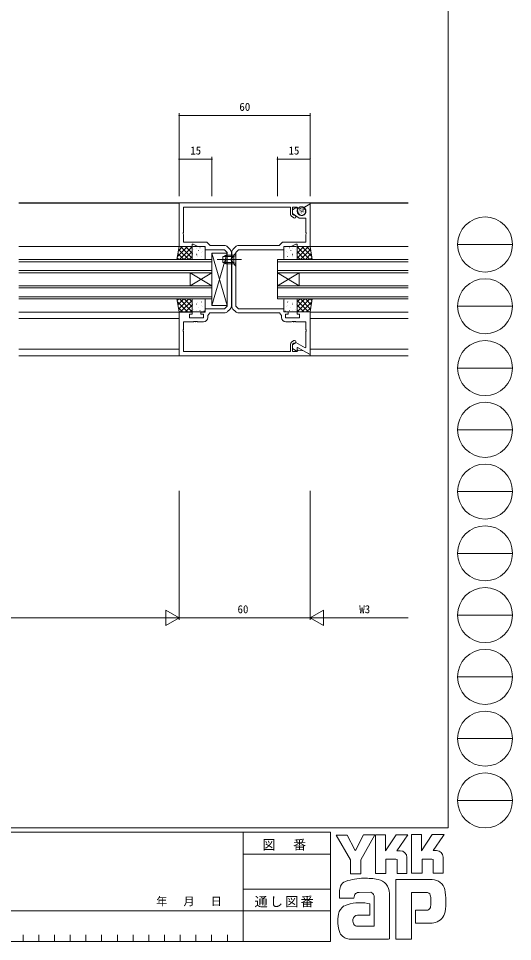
# Model space of a CAD drawing. Units: millimetres, scale not verified. Extents: x -810 to 539, y -420 to 386.
# Drawn here: x 313.1 to 539.5, y -420 to 2.6 of the extents above; entities that cross this region are included whole.
import ezdxf
from ezdxf.enums import TextEntityAlignment as Align

# ---------------------------------------------------------------- set-up
doc = ezdxf.new("R2010")
doc.units = ezdxf.units.MM
doc.header["$LTSCALE"] = 2
for name, pattern in [('CHAIN2', [12, 9, -1, 1, -1]), ('DASHED3', [4, 3, -1]), ('DOUBLE_CHAIN2', [12.8, 9, -1, 0.6, -0.6, 0.6, -1])]:
    doc.linetypes.add(name, pattern=pattern)
for name, color, linetype, lineweight in [('0-1_YKK_ZWAK', 7, 'Continuous', 9), ('0-3_YKK_12', 2, 'Continuous', 9), ('0-5_YKK_D', 6, 'Continuous', 9), ('0-6_YKK_13', 4, 'Continuous', 9), ('0-7_YKK_11', 7, 'Continuous', 9)]:
    doc.layers.add(name, color=color, linetype=linetype, lineweight=lineweight)
doc.styles.add('ＭＳ ゴシック', font='')
doc.styles.get('ＭＳ ゴシック').set_extended_font_data('MS Gothic')

msp = doc.modelspace()

# ---------------------------------------------------------------- linework, layer by layer
at = {"layer": '0-1_YKK_ZWAK'}
for p, q in [((510, 382), (510, -368)), ((514.252, -100.88), (539.452, -100.88)), ((514.252, -129.16), (539.452, -129.16)), ((514.252, -157.44), (539.452, -157.44)), ((514.252, -185.72), (539.452, -185.72)), ((514.252, -214), (539.452, -214)), ((514.252, -242.28), (539.452, -242.28)), ((514.252, -270.56), (539.452, -270.56)), ((514.252, -298.84), (539.452, -298.84)), ((514.252, -327.12), (539.452, -327.12)), ((514.252, -355.4), (539.452, -355.4)), ((510, -368), (-590, -368)), ((456, -370), (-590, -370)), ((416, -370), (416, -420)), ((456, -370), (456, -420)), ((458.624, -371.294), (463.644, -371.294)), ((465.188, -382.569), (458.624, -371.294)), ((471.194, -371.14), (467.544, -378.245)), ((476.657, -388.902), (476.657, -371.178)), ((493.106, -371.024), (497.778, -371.024)), ((493.106, -388.748), (493.106, -371.024)), ((502.682, -371.024), (508.088, -371.024)), ((508.088, -371.024), (507.548, -371.951)), ((507.548, -371.951), (503.088, -378.322)), ((416, -380), (456, -380)), ((487.97, -378.438), (486.486, -378.438)), ((504.572, -378.322), (503.088, -378.322)), ((485.963, -382.26), (481.406, -382.26)), ((491.06, -381.527), (491.06, -388.786)), ((497.971, -382.222), (497.971, -388.748)), ((502.528, -382.222), (497.971, -382.222)), ((503.146, -382.453), (502.528, -382.222)), ((503.146, -388.709), (503.146, -382.453)), ((507.663, -381.527), (507.663, -388.709)), ((497.971, -388.748), (493.106, -388.748)), ((503.146, -388.637), (503.218, -388.709)), ((507.663, -388.709), (503.146, -388.709)), ((502.605, -391.566), (486.04, -391.566)), ((486.04, -391.566), (486.04, -418.866)), ((416, -395.999), (456, -395.999)), ((460.169, -400.1), (460.169, -397.344)), ((466.81, -400.1), (460.169, -400.1)), ((474.494, -397.436), (469.212, -397.536)), ((476.039, -412.958), (476.039, -399.057)), ((483.028, -397.976), (483.028, -418.828)), ((493.222, -397.513), (499.863, -397.513)), ((493.222, -418.866), (493.222, -397.513)), ((501.962, -399.652), (501.987, -403.415)), ((494.96, -405.699), (494.96, -411.607)), ((500.018, -405.699), (494.96, -405.699)), ((272, -406), (416, -406)), ((456, -405.999), (416, -405.999)), ((474.108, -407.9), (468.402, -407.907)), ((468.007, -412.958), (476.039, -412.958)), ((475.421, -412.958), (475.923, -412.958)), ((476.039, -412.957), (476.04, -412.958)), ((494.96, -411.607), (502.566, -411.607)), ((502.566, -411.607), (504.111, -411.259)), ((315.2, -417), (315.2, -420)), ((322.4, -417), (322.4, -420)), ((329.6, -417), (329.6, -420)), ((336.8, -417), (336.8, -420)), ((344, -417), (344, -420)), ((351.2, -417), (351.2, -420)), ((358.4, -417), (358.4, -420)), ((365.6, -417), (365.6, -420)), ((372.8, -417), (372.8, -420)), ((380, -417), (380, -420)), ((387.2, -417), (387.2, -420)), ((394.4, -417), (394.4, -420)), ((401.6, -417), (401.6, -420)), ((408.8, -417), (408.8, -420)), ((-590, -420), (456, -420)), ((466.81, -418.944), (464.686, -418.944)), ((482.564, -418.905), (466.81, -418.944)), ((483.028, -418.828), (482.564, -418.905))]:
    msp.add_line(p, q, dxfattribs=at)
for points in [[(463.644, -371.294), (467.235, -378.013), (467.544, -378.245)], [(471.194, -371.14), (476.374, -371.14), (469.899, -382.608)], [(476.657, -371.178), (481.252, -371.178), (481.252, -378.462), (486.078, -371.101)], [(486.078, -371.101), (491.543, -371.101), (486.486, -378.438)], [(497.778, -371.024), (497.778, -378.441), (502.682, -371.024)], [(469.899, -382.608), (469.899, -388.941), (465.188, -388.941), (465.188, -382.569)], [(481.406, -382.26), (481.406, -388.902), (476.657, -388.902)], [(491.06, -388.786), (486.58, -388.786), (486.58, -382.492), (485.963, -382.26)], [(473.104, -402.533), (474.108, -402.764), (474.108, -407.9)], [(486.04, -418.866), (492.102, -418.866), (493.222, -418.866)]]:
    msp.add_lwpolyline(points, dxfattribs=at)
for centre in [(526.852, -100.88), (526.852, -129.16), (526.852, -157.44), (526.852, -185.72), (526.852, -214), (526.852, -242.28), (526.852, -270.56), (526.852, -298.84), (526.852, -327.12), (526.852, -355.4)]:
    msp.add_circle(centre, 12.6, dxfattribs=at)
for centre, radius, start, end in [((487.97, -381.527), 3.089, 0.00165, 89.99603), ((504.572, -381.411), 3.089, 0.00165, 89.99603), ((464.009, -395.793), 3.491, 109.02126, 161.51263), ((471.317, -416.287), 25.257, 89.89165, 109.30847), ((472.059, -420.662), 29.64, 78.78009, 91.46938), ((476.758, -397.852), 6.355, 40.66422, 80.31693), ((502.388, -397.772), 6.202, 14.44571, 87.08746), ((467.37, -397.379), 7.196, 158.41083, 179.71774), ((476.441, -397.836), 6.588, 358.78058, 38.76563), ((479.094, -401.696), 29.8, 350.99026, 10.67624), ((469.822, -400.01), 3.013, 138.46381, 181.71359), ((469.021, -399.958), 2.43, 85.50551, 126.78038), ((473.794, -399.649), 2.321, 14.75519, 72.44994), ((500.093, -399.256), 1.756, 16.43123, 96.91661), ((496.759, -400.297), 5.248, 4.93422, 17.03551), ((465.181, -408.468), 5.583, 121.8271, 169.08475), ((469.601, -421.22), 19.013, 79.38097, 112.05824), ((500.019, -403.834), 1.865, 269.95467, 342.90144), ((496.728, -402.916), 5.281, 343.6902, 354.75362), ((475.213, -410.564), 15.832, 168.76372, 199.80078), ((468.414, -409.97), 2.064, 90.33952, 178.03638), ((502.479, -405.35), 6.13, 285.4429, 349.90448), ((469.689, -410.469), 3.384, 171.08202, 216.71922), ((468.357, -410.807), 2.18, 230.97279, 260.7549), ((465.2, -413.489), 5.461, 207.31435, 263.59464)]:
    msp.add_arc(centre, radius, start, end, dxfattribs=at)
at = {"layer": '0-3_YKK_12'}
for p, q in [((386.708, -81.785), (313.208, -81.785)), ((386.708, -81.985), (313.208, -81.985)), ((446.708, -81.785), (491.708, -81.785)), ((446.708, -81.985), (491.708, -81.985)), ((386.708, -101.785), (313.208, -101.785)), ((446.708, -101.785), (491.708, -101.785)), ((401.708, -107.781), (313.208, -107.781)), ((401.708, -108.781), (313.208, -108.781)), ((401.708, -113.781), (401.708, -107.781)), ((431.708, -113.781), (431.708, -107.781)), ((491.708, -107.781), (431.708, -107.781)), ((431.708, -108.781), (491.708, -108.781)), ((401.708, -112.781), (313.208, -112.781)), ((401.708, -113.781), (313.208, -113.781)), ((401.708, -119.781), (391.708, -113.781)), ((401.708, -113.781), (391.708, -119.781)), ((391.708, -113.781), (391.708, -119.781)), ((401.708, -113.781), (401.708, -119.781)), ((491.708, -112.781), (431.708, -112.781)), ((431.708, -119.781), (441.708, -113.781)), ((431.708, -113.781), (441.708, -119.781)), ((431.708, -113.781), (431.708, -119.781)), ((431.708, -113.781), (491.708, -113.781)), ((441.708, -113.781), (441.708, -119.781)), ((401.708, -119.781), (313.208, -119.781)), ((401.708, -120.781), (313.208, -120.781)), ((401.708, -125.781), (401.708, -119.781)), ((431.708, -125.781), (431.708, -119.781)), ((491.708, -119.781), (431.708, -119.781)), ((431.708, -120.781), (491.708, -120.781)), ((401.708, -124.781), (313.208, -124.781)), ((401.708, -125.781), (313.208, -125.781)), ((491.708, -124.781), (431.708, -124.781)), ((431.708, -125.781), (491.708, -125.781)), ((386.708, -131.785), (313.208, -131.785)), ((386.708, -134.785), (313.208, -134.785)), ((446.708, -131.785), (491.708, -131.785)), ((446.708, -134.785), (491.708, -134.785)), ((386.708, -148.785), (313.208, -148.785)), ((387.008, -151.785), (313.208, -151.785)), ((491.708, -151.785), (446.408, -151.785)), ((491.708, -148.785), (446.708, -148.785))]:
    msp.add_line(p, q, dxfattribs=at)
at = {"layer": '0-5_YKK_D'}
for p, q in [((386.708, -78.785), (386.708, -40.785)), ((386.708, -41.785), (446.708, -41.785)), ((446.708, -78.785), (446.708, -40.785)), ((386.708, -78.785), (386.708, -60.785)), ((386.708, -61.785), (401.708, -61.785)), ((401.708, -78.785), (401.708, -60.785)), ((431.708, -78.785), (431.708, -60.785)), ((446.708, -61.785), (431.708, -61.785)), ((446.708, -78.785), (446.708, -60.785)), ((386.708, -213.585), (386.708, -272.785)), ((386.708, -213.585), (386.708, -272.785)), ((446.708, -213.585), (446.708, -272.785)), ((446.708, -213.585), (446.708, -272.785)), ((386.708, -271.785), (380.646, -268.285)), ((380.646, -268.285), (380.646, -275.285)), ((446.708, -271.785), (452.77, -268.285)), ((452.77, -275.285), (452.77, -268.285)), ((243.708, -271.785), (379.708, -271.785)), ((386.708, -271.785), (374.584, -271.785)), ((386.708, -271.785), (380.646, -275.285)), ((386.708, -271.785), (446.708, -271.785)), ((446.708, -271.785), (452.77, -275.285)), ((446.708, -271.785), (458.832, -271.785)), ((453.708, -271.785), (491.708, -271.785))]:
    msp.add_line(p, q, dxfattribs=at)
for centre, start, end in [((386.708, -41.785), 0, 180), ((386.708, -41.785), 180, 0), ((446.708, -41.785), 0, 180), ((446.708, -41.785), 180, 0), ((386.708, -61.785), 0, 180), ((386.708, -61.785), 180, 0), ((401.708, -61.785), 0, 180), ((401.708, -61.785), 180, 0), ((431.708, -61.785), 0, 180), ((431.708, -61.785), 180, 0), ((446.708, -61.785), 0, 180), ((446.708, -61.785), 180, 0)]:
    msp.add_arc(centre, 0.106, start, end, dxfattribs=at)
at = {"layer": '0-6_YKK_13', "linetype": 'DOUBLE_CHAIN2'}
for p, q in [((442.181, -84.642), (442.259, -84.458)), ((441.923, -85.132), (442.001, -84.948)), ((442.12, -86.14), (442.198, -85.956)), ((442.519, -85.435), (442.597, -85.251)), ((442.723, -85.896), (442.801, -85.712)), ((442.723, -86.546), (442.801, -86.362)), ((443.006, -84.817), (443.084, -84.633)), ((443.255, -85.997), (443.333, -85.813)), ((443.446, -85.429), (443.525, -85.244)), ((443.729, -84.999), (443.807, -84.815)), ((443.796, -86.077), (443.874, -85.893))]:
    msp.add_line(p, q, dxfattribs=at)
at = {"layer": '0-6_YKK_13'}
for p, q in [((385.937, -106.405), (390.561, -101.781)), ((386.162, -105.059), (388.883, -107.781)), ((386.386, -103.711), (388.316, -101.781)), ((386.482, -103.135), (391.128, -107.781)), ((386.806, -107.781), (392.708, -101.879)), ((387.374, -101.781), (392.708, -107.116)), ((389.051, -107.781), (392.708, -104.125)), ((389.619, -101.781), (392.708, -104.871)), ((391.864, -101.781), (392.708, -102.626)), ((392.708, -102.281), (392.708, -107.281)), ((392.803, -104.408), (392.81, -104.415)), ((392.896, -105.092), (392.92, -105.136)), ((398.208, -101.781), (393.208, -101.781)), ((393.329, -103.016), (393.353, -103.06)), ((394.675, -105.307), (394.763, -105.354)), ((394.785, -102.589), (394.793, -102.596)), ((395.52, -103.659), (395.544, -103.703)), ((396.2, -102.417), (396.288, -102.464)), ((396.99, -104.564), (396.998, -104.571)), ((397.41, -104.25), (397.434, -104.294)), ((398.144, -102.225), (398.168, -102.269)), ((398.708, -107.281), (398.708, -102.281)), ((408.708, -104.781), (401.708, -128.781)), ((408.708, -128.781), (401.708, -104.781)), ((412.708, -104.785), (411.708, -105.785)), ((412.708, -110.785), (412.708, -104.785)), ((434.708, -107.281), (434.708, -102.281)), ((435.208, -101.781), (440.208, -101.781)), ((435.272, -102.225), (435.248, -102.269)), ((436.006, -104.25), (435.982, -104.294)), ((436.426, -104.564), (436.418, -104.571)), ((437.216, -102.417), (437.128, -102.464)), ((437.896, -103.659), (437.872, -103.703)), ((438.63, -102.589), (438.623, -102.596)), ((438.741, -105.307), (438.652, -105.354)), ((440.087, -103.016), (440.063, -103.06)), ((440.52, -105.092), (440.496, -105.136)), ((440.613, -104.408), (440.606, -104.415)), ((441.552, -101.781), (440.708, -102.626)), ((443.797, -101.781), (440.708, -104.871)), ((446.042, -101.781), (440.708, -107.116)), ((446.61, -107.781), (440.708, -101.879)), ((440.708, -102.281), (440.708, -107.281)), ((444.365, -107.781), (440.708, -104.125)), ((446.934, -103.135), (442.287, -107.781)), ((447.479, -106.405), (442.855, -101.781)), ((447.254, -105.059), (444.532, -107.781)), ((447.029, -103.711), (445.1, -101.781)), ((385.841, -106.984), (386.638, -107.781)), ((391.296, -107.781), (392.708, -106.37)), ((393.208, -107.781), (398.208, -107.781)), ((394.354, -107.76), (394.365, -107.781)), ((394.786, -105.684), (394.81, -105.728)), ((394.97, -106.35), (394.978, -106.357)), ((396.978, -106.327), (397.002, -106.371)), ((406.708, -106.485), (408.108, -105.785)), ((406.708, -109.085), (406.708, -106.485)), ((406.708, -109.085), (408.108, -109.785)), ((411.708, -106.439), (406.799, -106.439)), ((411.708, -109.131), (406.799, -109.131)), ((411.708, -105.785), (408.108, -105.785)), ((408.108, -109.785), (408.108, -105.785)), ((411.708, -109.785), (408.108, -109.785)), ((411.708, -105.785), (411.708, -109.785)), ((412.708, -110.785), (411.708, -109.785)), ((440.208, -107.781), (435.208, -107.781)), ((436.438, -106.327), (436.414, -106.371)), ((438.445, -106.35), (438.438, -106.357)), ((438.63, -105.684), (438.606, -105.728)), ((439.062, -107.76), (439.051, -107.781)), ((442.12, -107.781), (440.708, -106.37)), ((447.575, -106.984), (446.777, -107.781)), ((385.841, -126.579), (386.638, -125.781)), ((386.162, -128.503), (388.883, -125.781)), ((386.482, -130.428), (391.128, -125.781)), ((386.806, -125.781), (392.708, -131.683)), ((387.374, -131.781), (392.708, -126.447)), ((389.051, -125.781), (392.708, -129.438)), ((391.296, -125.781), (392.708, -127.193)), ((392.708, -131.281), (392.708, -126.281)), ((393.208, -125.781), (398.208, -125.781)), ((394.354, -125.802), (394.365, -125.781)), ((398.708, -126.281), (398.708, -131.281)), ((434.708, -126.281), (434.708, -131.281)), ((440.208, -125.781), (435.208, -125.781)), ((439.062, -125.802), (439.051, -125.781)), ((442.12, -125.781), (440.708, -127.193)), ((444.365, -125.781), (440.708, -129.438)), ((446.61, -125.781), (440.708, -131.683)), ((440.708, -131.281), (440.708, -126.281)), ((446.042, -131.781), (440.708, -126.447)), ((446.934, -130.428), (442.287, -125.781)), ((447.254, -128.503), (444.532, -125.781)), ((447.575, -126.579), (446.777, -125.781)), ((385.937, -127.158), (390.561, -131.781)), ((386.386, -129.852), (388.316, -131.781)), ((389.619, -131.781), (392.708, -128.692)), ((391.864, -131.781), (392.708, -130.937)), ((392.803, -129.154), (392.81, -129.147)), ((392.896, -128.47), (392.92, -128.426)), ((393.329, -130.547), (393.353, -130.503)), ((394.675, -128.256), (394.763, -128.209)), ((394.785, -130.973), (394.793, -130.967)), ((394.786, -127.879), (394.81, -127.835)), ((394.97, -127.213), (394.978, -127.206)), ((395.52, -129.904), (395.544, -129.86)), ((396.978, -127.236), (397.002, -127.192)), ((396.99, -128.999), (396.998, -128.992)), ((397.41, -129.312), (397.434, -129.268)), ((436.006, -129.312), (435.982, -129.268)), ((436.438, -127.236), (436.414, -127.192)), ((436.426, -128.999), (436.418, -128.992)), ((437.896, -129.904), (437.872, -129.86)), ((438.445, -127.213), (438.438, -127.206)), ((438.63, -127.879), (438.606, -127.835)), ((438.63, -130.973), (438.623, -130.967)), ((438.741, -128.256), (438.652, -128.209)), ((440.087, -130.547), (440.063, -130.503)), ((440.52, -128.47), (440.496, -128.426)), ((440.613, -129.154), (440.606, -129.147)), ((443.797, -131.781), (440.708, -128.692)), ((441.552, -131.781), (440.708, -130.937)), ((447.479, -127.158), (442.855, -131.781)), ((447.029, -129.852), (445.1, -131.781)), ((398.208, -131.781), (393.208, -131.781)), ((396.2, -131.145), (396.288, -131.098)), ((398.144, -131.337), (398.168, -131.293)), ((435.208, -131.781), (440.208, -131.781)), ((435.272, -131.337), (435.248, -131.293)), ((437.216, -131.145), (437.128, -131.098))]:
    msp.add_line(p, q, dxfattribs=at)
at = {"layer": '0-6_YKK_13', "linetype": 'CHAIN2'}
msp.add_line((415.208, -107.785), (404.208, -107.785), dxfattribs=at)
at = {"layer": '0-6_YKK_13', "linetype": 'DASHED3'}
for p, q in [((411.365, -106.64), (410.756, -107.785)), ((411.365, -108.93), (410.756, -107.785)), ((412.708, -105.985), (411.365, -106.64)), ((412.708, -109.585), (411.365, -108.93))]:
    msp.add_line(p, q, dxfattribs=at)
at = {"layer": '0-6_YKK_13'}
for points in [[(385.708, -107.781), (386.708, -101.781), (392.708, -101.781), (392.708, -107.781)], [(401.708, -128.781), (408.708, -128.781), (408.708, -104.781), (401.708, -104.781)], [(447.708, -107.781), (446.708, -101.781), (440.708, -101.781), (440.708, -107.781)], [(385.708, -125.781), (386.708, -131.781), (392.708, -131.781), (392.708, -125.781)], [(447.708, -125.781), (446.708, -131.781), (440.708, -131.781), (440.708, -125.781)]]:
    msp.add_lwpolyline(points, close=True, dxfattribs=at)
at = {"layer": '0-6_YKK_13', "linetype": 'DOUBLE_CHAIN2'}
msp.add_circle((442.806, -85.585), 2, dxfattribs=at)
at = {"layer": '0-6_YKK_13'}
for centre, start, end in [((393.208, -102.281), 90, 180), ((398.208, -102.281), 0, 90), ((435.208, -102.281), 90, 180), ((440.208, -102.281), 0, 90), ((393.208, -107.281), 180, 270), ((398.208, -107.281), 270, 0), ((435.208, -107.281), 180, 270), ((440.208, -107.281), 270, 0), ((393.208, -126.281), 90, 180), ((398.208, -126.281), 0, 90), ((435.208, -126.281), 90, 180), ((440.208, -126.281), 0, 90), ((393.208, -131.281), 180, 270), ((398.208, -131.281), 270, 0), ((435.208, -131.281), 180, 270), ((440.208, -131.281), 270, 0)]:
    msp.add_arc(centre, 0.5, start, end, dxfattribs=at)
at = {"layer": '0-7_YKK_11'}
for p, q in [((438.134, -87.932), (439.185, -88.667)), ((444.598, -85.328), (444.507, -84.988)), ((410.052, -103.1), (408.893, -101.941)), ((411.364, -103.096), (412.523, -101.937)), ((408.893, -131.629), (410.052, -130.47)), ((412.523, -131.626), (411.364, -130.467)), ((439.185, -144.902), (438.134, -145.638))]:
    msp.add_line(p, q, dxfattribs=at)
for points in [[(446.708, -81.785), (386.708, -81.785), (386.708, -101.785), (392.708, -101.785), (392.708, -100.785), (393.208, -100.785), (395.352, -101.785), (398.708, -101.785), (398.708, -103.285), (407.508, -103.285), (408.708, -104.485), (408.708, -129.085), (407.508, -130.285), (398.708, -130.285), (398.708, -131.785), (396.708, -131.785), (396.708, -132.785), (397.908, -132.785), (397.908, -134.385), (391.508, -134.385), (391.508, -132.785), (392.708, -132.785), (392.708, -131.785), (386.708, -131.785), (386.708, -151.785), (446.708, -151.785), (446.708, -151.285), (443.608, -149.495), (441.208, -149.2), (440.659, -149.855), (438.708, -149.855), (438.708, -146.457), (439.191, -146.119), (439.425, -146.071)], [(407.479, -101.355), (400.908, -101.355), (399.408, -99.855), (388.638, -99.855), (388.638, -96.243), (388.518, -96.06), (388.518, -95.51), (388.638, -95.327), (388.638, -83.715), (437.708, -83.715), (437.708, -87.112)], [(444.041, -84.381), (443.759, -84.218), (443.759, -83.987), (446.508, -82.4), (446.708, -82.516), (446.708, -101.781), (440.708, -101.781), (440.708, -100.781), (440.208, -100.781), (438.063, -101.781), (434.708, -101.781), (434.708, -103.281), (413.908, -103.281), (412.708, -104.481)], [(413.937, -101.351), (432.508, -101.351), (434.008, -99.851), (444.778, -99.851), (444.778, -96.24), (444.898, -96.056), (444.898, -95.506), (444.778, -95.323), (444.778, -88.781), (441.708, -88.781), (438.708, -86.681), (438.708, -85.081), (440.561, -83.784), (441.218, -86.234)], [(439.425, -87.499), (439.191, -87.451), (438.708, -87.112), (438.708, -83.715), (440.659, -83.715), (441.208, -84.369), (443.608, -84.075), (446.708, -82.285), (446.708, -81.785)], [(410.638, -129.056), (410.638, -108.243), (410.518, -108.06), (410.518, -107.51), (410.638, -107.327), (410.638, -104.514)], [(410.778, -129.052), (410.778, -108.24), (410.898, -108.056), (410.898, -107.506), (410.778, -107.323), (410.778, -104.51)], [(412.708, -104.481), (412.708, -129.081), (413.908, -130.281), (434.708, -130.281), (434.708, -131.781), (436.708, -131.781), (436.708, -132.781), (435.508, -132.781), (435.508, -134.381), (441.908, -134.381), (441.908, -132.781), (440.708, -132.781), (440.708, -131.781), (446.708, -131.781), (446.708, -151.047), (446.508, -151.162), (441.008, -147.987), (440.708, -148.16), (440.708, -149.463), (440.385, -149.631), (438.708, -148.457), (438.708, -146.881), (440.238, -145.81), (444.478, -148.258), (444.778, -148.085), (444.778, -140.74), (444.898, -140.556), (444.898, -140.006), (444.778, -139.823), (444.778, -136.311), (440.166, -136.311), (439.983, -136.191), (439.433, -136.191), (439.25, -136.311), (439.166, -136.311), (438.983, -136.191), (438.433, -136.191), (438.25, -136.311), (435.578, -136.311)], [(399.838, -134.315), (399.838, -133.457), (400.708, -132.215), (407.479, -132.215)], [(433.578, -134.311), (433.578, -133.454), (432.708, -132.211), (413.937, -132.211)], [(437.708, -146.457), (437.708, -149.855), (388.638, -149.855), (388.638, -140.743), (388.518, -140.56), (388.518, -140.01), (388.638, -139.827), (388.638, -136.315), (393.25, -136.315), (393.433, -136.195), (393.983, -136.195), (394.166, -136.315), (394.25, -136.315), (394.433, -136.195), (394.983, -136.195), (395.166, -136.315), (397.838, -136.315)]]:
    msp.add_lwpolyline(points, dxfattribs=at)
for centre, radius, start, end in [((443.541, -85.247), 1, 15.00003, 60.00002), ((438.708, -87.112), 1, 179.99998, 234.99998), ((439.558, -88.135), 0.65, 234.99998, 101.8264), ((442.908, -85.781), 1.75, 194.99997, 15), ((407.479, -103.355), 2, 45.00002, 90.00002), ((413.937, -103.351), 2, 89.99997, 134.99997), ((408.638, -104.514), 2, 359.99997, 44.99997), ((412.778, -104.51), 2, 135.00002, 180.00002), ((408.638, -129.056), 2, 315.00002, 0.00002), ((412.778, -129.052), 2, 179.99997, 224.99997), ((397.838, -134.315), 2, 270, 359.99998), ((407.479, -130.215), 2, 269.99997, 314.99997), ((413.937, -130.211), 2, 225.00002, 270.00002), ((435.578, -134.311), 2, 180, 269.99998), ((438.708, -146.457), 1, 125, 180), ((439.558, -145.435), 0.65, 258.17358, 125)]:
    msp.add_arc(centre, radius, start, end, dxfattribs=at)

# ---------------------------------------------------------------- texts
at = {"layer": '0-1_YKK_ZWAK', "color": 4, "style": 'ＭＳ ゴシック'}
msp.add_text('年   月   日', height=3.666, dxfattribs=at).set_placement((376.252, -404.527), align=Align.BOTTOM_LEFT)
at = {"layer": '0-1_YKK_ZWAK', "char_height": 4.399, "attachment_point": 7, "style": 'ＭＳ ゴシック'}
for s, insert in [('\\T1.17;図\u3000番', (424.854, -378.374)), ('\\T1.17;通し図番', (421.255, -404.406))]:
    msp.add_mtext(s, dxfattribs=dict(at, insert=insert))
at = {"layer": '0-5_YKK_D', "color": 4, "style": 'ＭＳ ゴシック'}
for s, p in [('60', (414.308, -40.785)), ('15', (391.808, -60.785)), ('15', (436.808, -60.785)), ('60', (413.458, -270.785)), ('W3', (469.239, -270.785))]:
    msp.add_text(s, height=3.666, dxfattribs=at).set_placement(p, align=Align.BOTTOM_LEFT)

doc.saveas('drawing.dxf')
